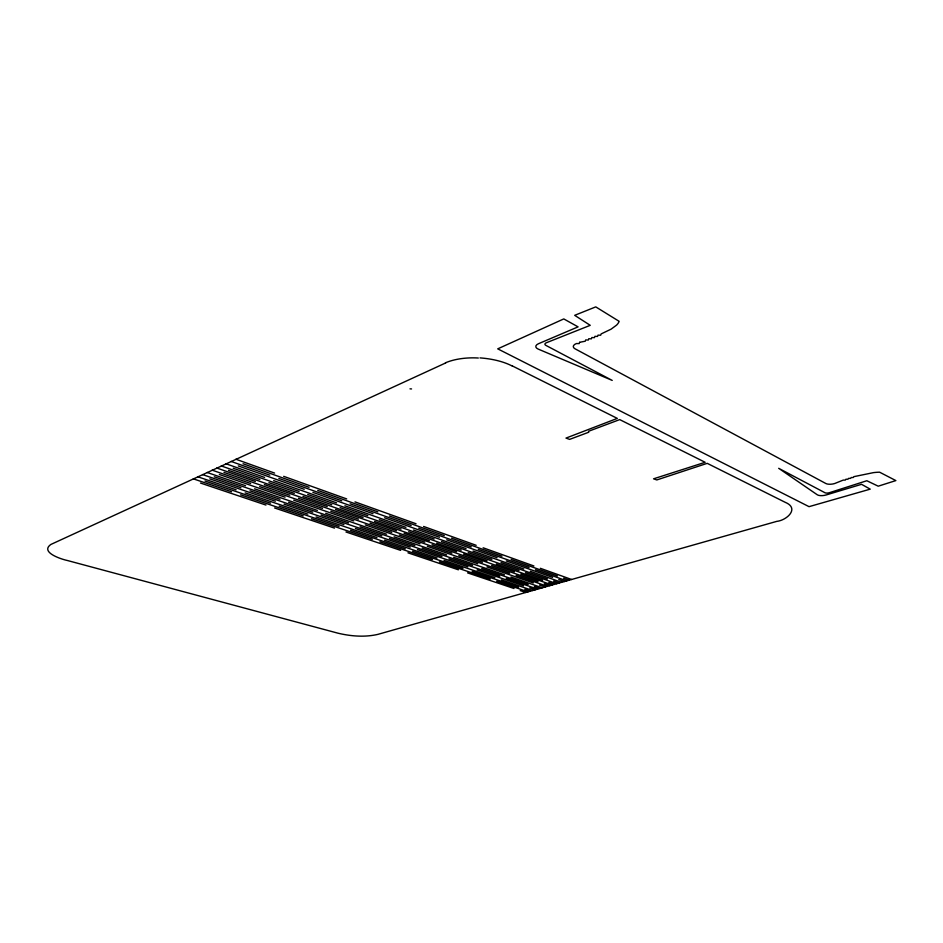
<?xml version="1.0" encoding="UTF-8"?>
<svg xmlns="http://www.w3.org/2000/svg" width="943" height="943" viewBox="0 0 943 943"><rect width="100%" height="100%" fill="white"/><g stroke="black" fill="none" stroke-linecap="round" stroke-linejoin="round"><path stroke-width="1.41" d="M445.733 362.925L50.851 544.465C39.783 552.244 61.177 559.199 67.33 560.484L337.924 633.177C350.902 636.266 364.741 637.409 377.837 634.38L776.796 521.361C786.698 520.359 800.088 508.348 785.118 502.277L707.226 463.343L656.811 479.94L653.57 478.82L705.14 462.294L619.716 419.6L588.55 431.281L588.738 432.236L569.643 439.379L565.989 438.094L617.3 418.397L512.308 365.919M409.993 388.846L411.549 388.929M193.28 478.832L231.601 491.763M240.642 494.816L303.245 515.939M311.508 518.733L372.332 539.255M379.888 541.801L432.424 559.529M439.379 561.875L490.277 579.049M496.69 581.218L528.092 591.815M200.494 483.04L265.95 505.059M274.59 507.959L334.47 528.104M345.951 531.97L400.681 550.382M407.93 552.822L458.381 569.796M467.551 572.872L514.041 588.515M520.218 590.589L525.793 592.463M204.985 481.001L270.5 503.185M279.14 506.108L339.067 526.394M350.548 530.284L405.301 548.814M412.551 551.266L463.013 568.346M472.172 571.446L518.65 587.183M524.827 589.269L530.39 591.155M209.747 478.844L275.332 501.193M283.984 504.14L343.936 524.579M355.428 528.493L410.205 547.152M417.454 549.628L467.905 566.826M477.064 569.937L523.53 585.78M529.707 587.878L535.27 589.776M197.771 476.769L236.139 489.794M245.192 492.871L307.831 514.135M316.105 516.953L376.964 537.616M384.52 540.174L437.057 558.02M444.023 560.39L494.91 577.67M501.322 579.851L532.712 590.507M214.309 476.781L279.953 499.295M288.605 502.254L348.604 522.835M360.096 526.772L414.885 545.561M422.134 548.048L472.584 565.352M481.743 568.499L528.198 584.436M534.375 586.546L539.938 588.456M202.545 474.565L240.96 487.708M250.013 490.796L312.711 512.238M320.985 515.055L381.868 535.872M389.424 538.465L441.972 556.429M448.927 558.81L499.814 576.197M506.226 578.389L537.604 589.116M207.118 472.467L245.569 485.704M254.622 488.816L317.367 510.411M325.653 513.251L386.559 534.209M394.115 536.815L446.676 554.897M453.63 557.289L504.505 574.794M510.917 576.998L542.284 587.795M212.151 470.156L250.649 483.488M259.714 486.635L322.506 508.395M330.793 511.259L391.722 532.382M399.29 534.999L451.85 553.211M458.805 555.627L509.68 573.25M516.08 575.466L547.435 586.334M219.342 474.494L285.045 497.185M293.709 500.179L353.743 520.913M365.236 524.886L420.036 543.816M427.297 546.315L477.747 563.749M486.906 566.908L533.337 582.951M539.514 585.084L545.078 587.006M216.796 468.023L255.329 481.46M264.405 484.619L327.245 506.544M335.531 509.432L396.484 530.685M404.052 533.325L456.612 551.667M463.579 554.095L514.43 571.823M520.831 574.063L552.174 584.99M223.974 472.396L289.737 495.252M298.412 498.269L358.47 519.145M369.974 523.153L424.786 542.201M432.047 544.724L482.498 562.264M491.645 565.446L538.076 581.583M544.241 583.729L549.804 585.662M228.465 470.357L294.287 493.389M302.951 496.419L363.055 517.436M374.56 521.467L429.383 540.645M436.633 543.18L487.083 560.837M496.242 564.032L542.649 580.275M548.802 582.42L554.366 584.365M233.169 468.223L299.049 491.421M307.724 494.474L367.853 515.644M379.357 519.699L434.193 539.019M441.454 541.565L491.892 559.329M501.039 562.558L547.435 578.896M553.588 581.053L559.152 583.022M221.287 465.948L259.855 479.492M268.944 482.675L331.818 504.741M340.117 507.652L401.093 529.058M408.661 531.711L461.221 550.158M468.188 552.61L519.027 570.456M525.428 572.696L556.759 583.693M226.002 463.779L264.606 477.417M273.706 480.635L336.616 502.867M344.914 505.79L405.914 527.349M413.482 530.025L466.054 548.59M473.009 551.054L523.848 569.006M530.237 571.269L561.556 582.338M231.118 461.433L269.757 475.178M278.857 478.419L341.826 500.827M350.124 503.786L411.136 525.499M418.704 528.186L471.276 546.893M478.242 549.368L529.058 567.45M535.447 569.725L566.743 580.864M238.273 465.913L304.2 489.299M312.887 492.376L373.039 513.711M384.555 517.79L439.403 537.251M446.664 539.82L497.091 557.702M506.25 560.955L552.622 577.399M558.775 579.58L564.327 581.548M243.058 463.744L309.045 487.307M317.732 490.407L377.919 511.896M389.435 516.01L444.283 535.589M451.544 538.182L501.971 556.181M511.118 559.447L557.466 575.996M563.619 578.2L569.171 580.181M235.903 459.229L274.59 473.08M283.69 476.345L346.694 498.918M355.004 501.888L416.04 523.754M423.607 526.465L476.18 545.302M483.134 547.789L533.938 565.989M540.327 568.287L571.599 579.485M479.999 357.892A54.376 24.742 -0.2 0 1 512.132 365.99M445.473 362.796A40.066 18.412 -0.3 0 1 478.313 358.022M579.603 342.309L579.167 343.582L576.397 343.558A7.426 3.536 -3 0 0 574.924 348.733L825.938 483.559A6.247 2.228 -6 0 0 834.708 483.523L843.195 480.117L845.352 480.081L845.836 479.256L847.993 479.221L848.488 478.396L850.645 478.36L851.14 477.535L853.309 477.5L853.804 476.675L873.466 472.632A22.278 7.827 -6.6 0 1 875.906 472.384A20.428 7.179 -6.6 0 1 877.579 472.266A18.919 6.66 -6.6 0 1 879.619 472.195L895.85 480.588L878.216 486.187L866.829 480.741L829.286 492.729A3.065 1.073 -5.8 0 1 824.972 492.741L778.682 468.306L817.333 494.816A6.106 2.145 -5.7 0 0 826.009 495.004L861.537 484.313L870.224 489.146L809.035 506.662L497.727 348.851L563.784 318.923L578.071 326.867L538.536 343.7A7.391 3.536 -2.1 0 0 538.04 349.016L612.219 380.418L545.761 345.327A3.713 1.78 -2.2 0 1 546.386 342.745L590.247 325.323L574.676 315.327L595.764 306.888L619.127 321.315A23.823 11.717 -3.6 0 1 618.408 322.836A25.461 12.53 -3.5 0 1 617.394 324.227A26.864 13.226 -3.5 0 1 616.498 325.182L611.064 329.178L601.127 333.928L600.656 335.225L598.015 335.142L597.544 336.427L594.927 336.345L594.455 337.629L591.839 337.547L591.379 338.832L588.762 338.749L588.314 340.022L585.697 339.94L585.249 341.213L579.603 342.309"/></g></svg>
